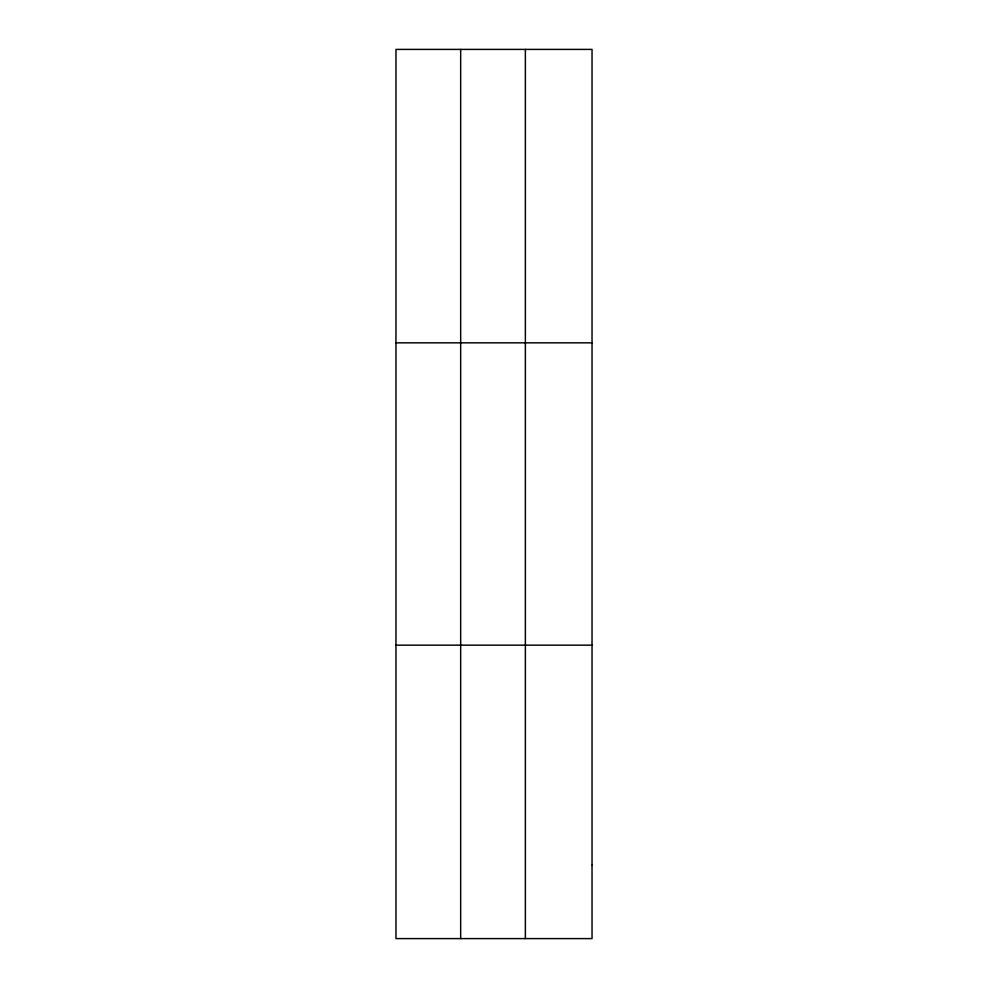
<?xml version="1.0" encoding="UTF-8"?>
<svg xmlns="http://www.w3.org/2000/svg" width="988" height="988" viewBox="0 0 988 988"><rect width="100%" height="100%" fill="white"/><g stroke="black" fill="none" stroke-linecap="round" stroke-linejoin="round"><path stroke-width="1.48" d="M460.667 938.6L460.667 49.4M525.369 938.6L525.369 49.4M395.966 342.836L592.034 342.836M395.966 645.164L592.034 645.164M592.034 865.241L592.034 938.6L395.966 938.6L395.966 49.4L592.034 49.4L592.034 865.241"/></g></svg>
